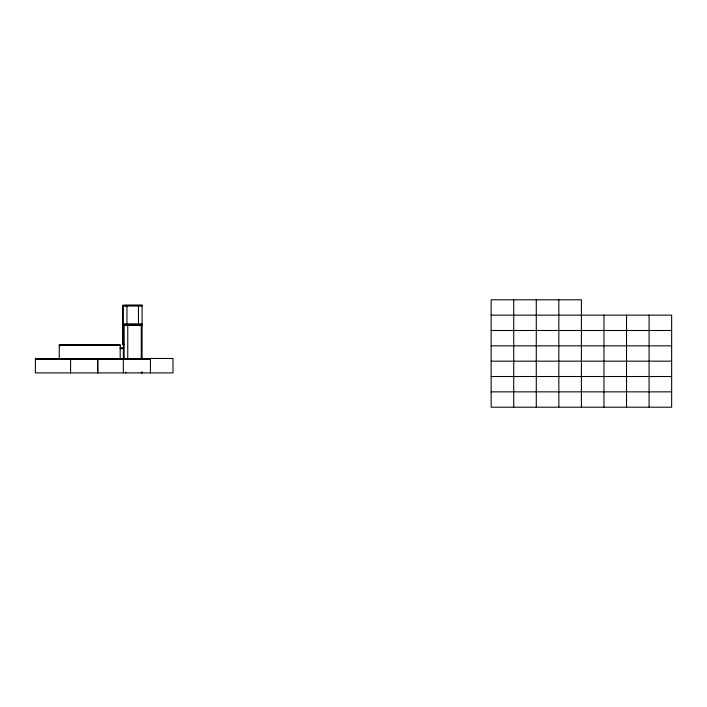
<?xml version="1.0" encoding="UTF-8"?>
<svg xmlns="http://www.w3.org/2000/svg" width="707" height="707" viewBox="0 0 707 707"><rect width="100%" height="100%" fill="white"/><g stroke="black" fill="none" stroke-linecap="round" stroke-linejoin="round"><path stroke-width="1.06" d="M123.345 305.318L122.532 305.318L122.532 324.584L142.072 324.672M124.971 305.318L142.072 305.318M123.345 306.034L142.072 306.034M491.153 315.145L671.65 315.145L671.65 407.197L491.153 407.197L491.153 299.803L581.401 299.803L581.401 407.197M123.345 323.859L142.072 323.859M123.345 324.76L122.532 324.76L122.532 344.486L123.345 344.486M123.345 325.485L142.072 325.485M491.153 330.487L671.65 330.487M123.345 344.123L124.158 344.123M59.264 345.025L80.298 345.025M80.474 345.025L100.191 345.025M100.376 345.025L120.093 345.025L120.093 345.838M59.264 345.838L60.077 345.838M491.153 345.829L671.65 345.829M120.181 347.871L123.345 347.871M120.181 348.675L123.345 348.675M123.257 358.564L110.69 358.564L110.69 359.377M35.35 359.377L97.619 359.377L97.619 372.907M150.423 359.377L97.849 359.377L97.849 372.907M491.153 361.171L671.65 361.171M491.153 376.513L671.65 376.513M491.153 391.855L671.65 391.855M649.088 315.145L649.088 407.197M626.526 315.145L626.526 407.197M603.964 315.145L603.964 407.197M558.839 299.803L558.839 407.197M536.277 299.803L536.277 407.197M513.715 299.803L513.715 407.197M150.423 372.907L150.423 358.476L172.985 358.476L172.985 372.907L35.35 372.907L35.438 358.564L52.857 358.564L52.857 359.377M150.326 359.377L150.326 358.564L136.972 358.564L136.972 359.377M142.072 359.094L142.072 305.221L123.345 305.221L123.345 372.907M141.259 305.318L141.259 306.122M141.259 325.485L141.259 359.094M141.259 372.103L141.259 372.907M138.457 306.034L138.457 323.859M136.787 359.377L136.787 358.564L123.433 358.564L123.433 359.377M127.764 325.485L127.764 359.094M126.951 306.034L126.951 323.859M125.784 305.318L125.784 306.122M125.784 372.103L125.784 372.907M124.158 325.485L124.158 359.183M120.181 358.926L120.181 344.936L59.264 344.936L59.264 358.926M110.504 359.377L110.504 358.564L97.937 358.564L97.937 359.377M97.531 359.377L97.531 358.564L84.177 358.564L84.177 359.377M83.992 359.377L83.992 358.564L70.638 358.564L70.55 372.907M70.461 359.377L70.461 358.564L53.043 358.564L53.043 359.377M142.072 372.103L142.072 372.907L142.072 372.103"/></g></svg>
